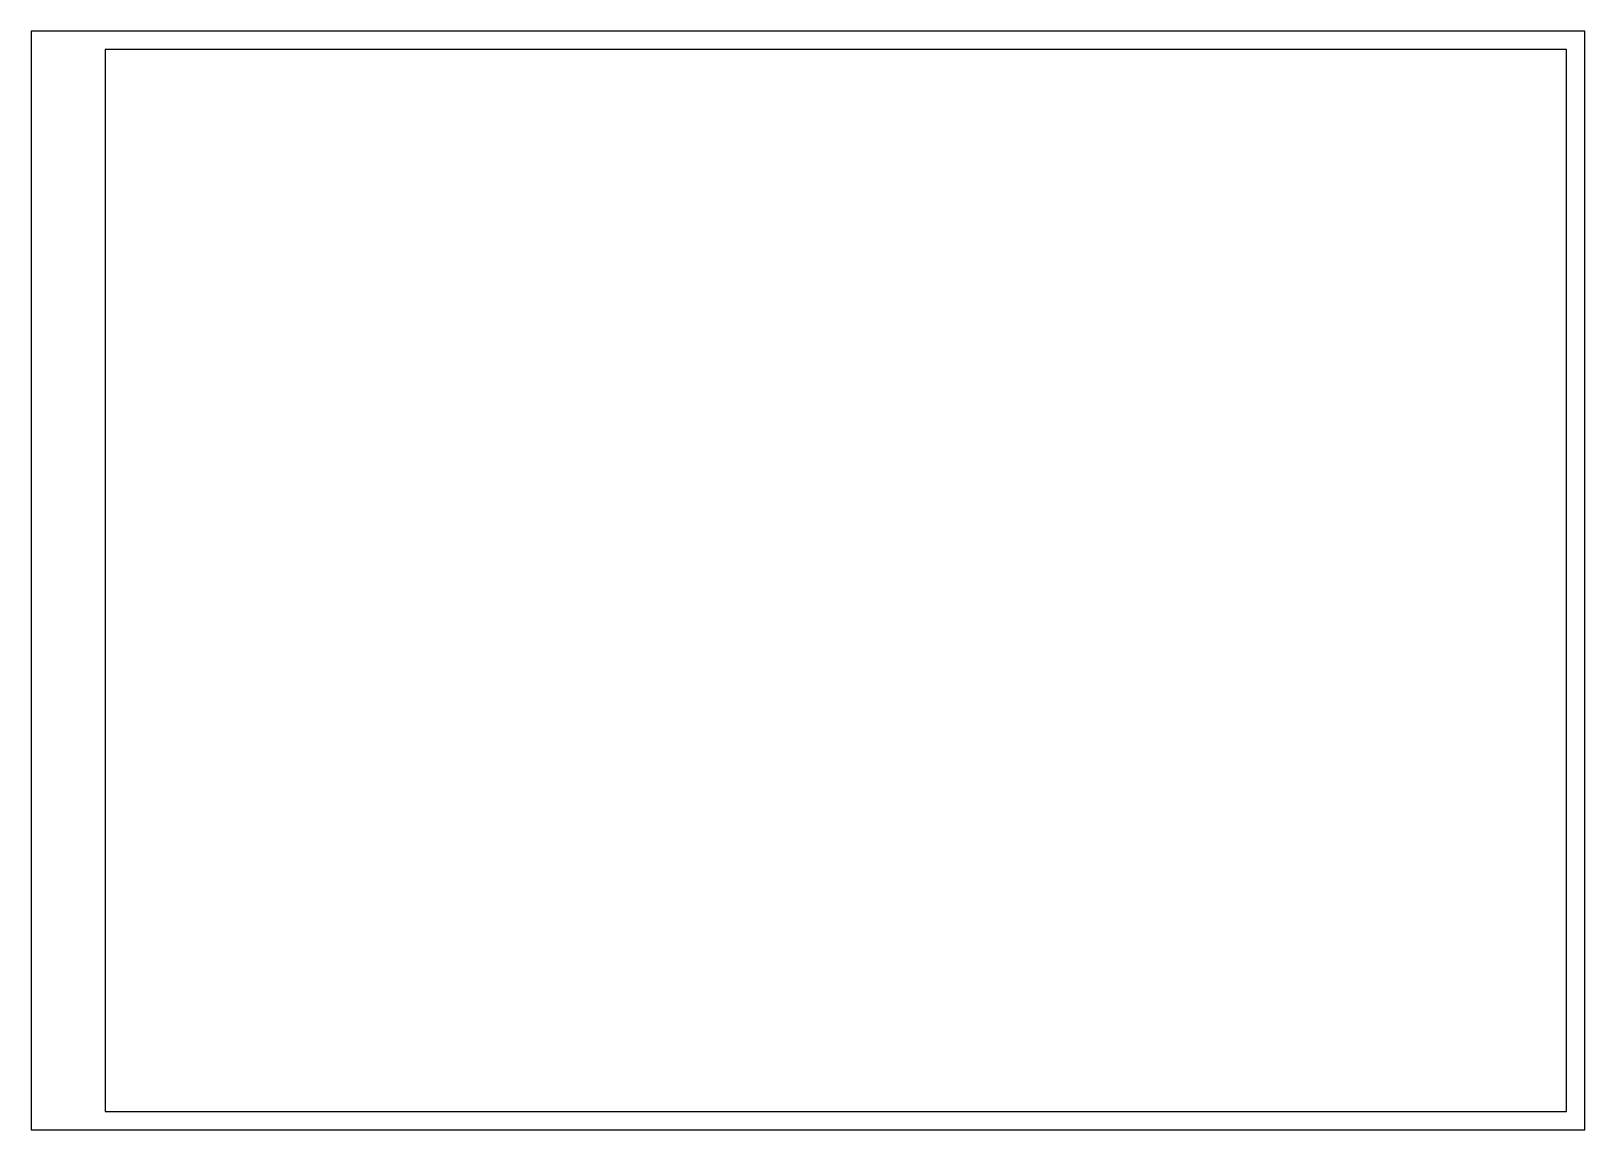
# Model space of a CAD drawing. Header units: millimetres. Extents: x -1787 to 4633, y 81 to 2259.
# Drawn here: x -1787.1 to -1367.1, y 1768.7 to 2065.7 of the extents above; entities that cross this region are included whole.
import ezdxf

# ---------------------------------------------------------------- set-up
doc = ezdxf.new("R2010")
doc.units = ezdxf.units.MM
doc.header["$MEASUREMENT"] = 0
doc.layers.get('0').update_dxf_attribs({"linetype": 'CONTINUOUS'})

msp = doc.modelspace()

# ---------------------------------------------------------------- linework, layer by layer
for p, q in [((-1367.07623, 2065.698), (-1787.07623, 2065.698)), ((-1787.07623, 2065.698), (-1787.07623, 1768.698)), ((-1367.07623, 1768.698), (-1367.07623, 2065.698)), ((-1767.07623, 2060.698), (-1767.07623, 1773.698)), ((-1372.07623, 2060.698), (-1767.07623, 2060.698)), ((-1372.07623, 1773.698), (-1372.07623, 2060.698)), ((-1767.07623, 1773.698), (-1372.07623, 1773.698)), ((-1787.07623, 1768.698), (-1367.07623, 1768.698))]:
    msp.add_line(p, q)

doc.saveas('drawing.dxf')
